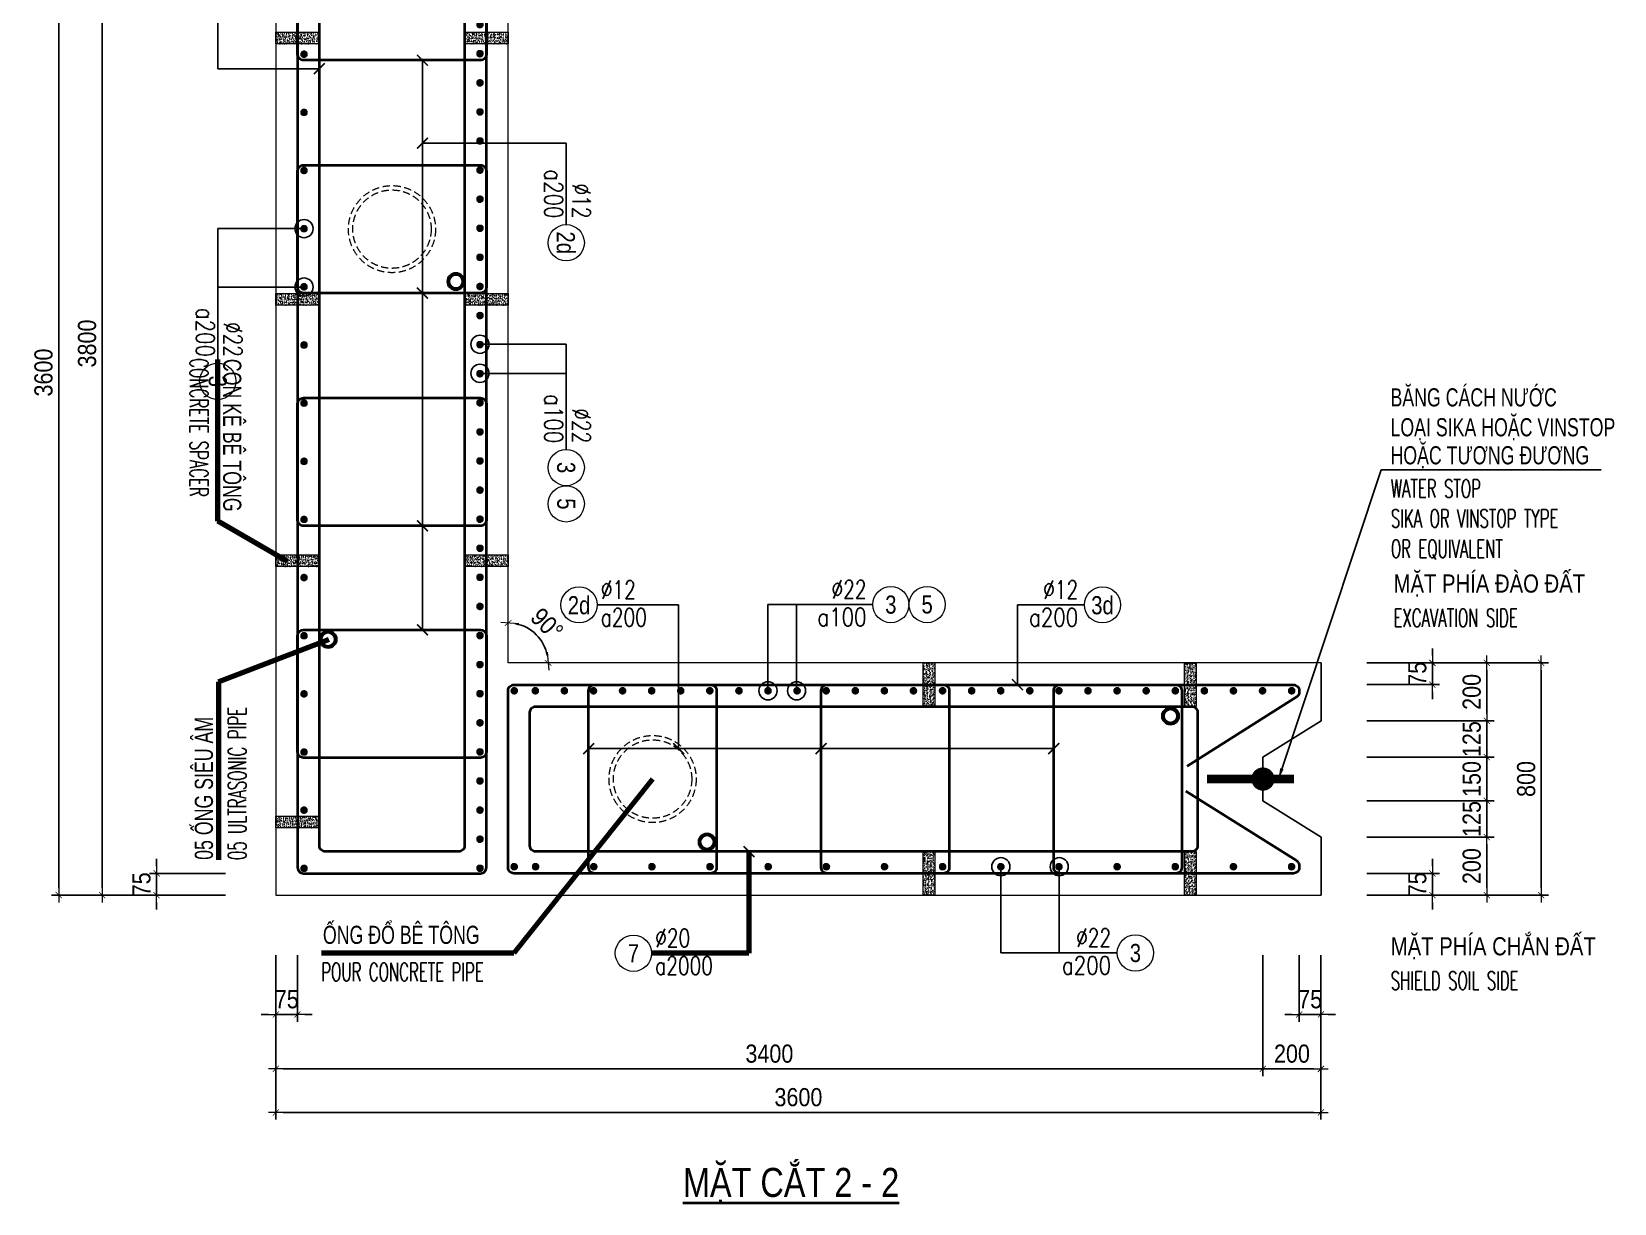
# Model space of a CAD drawing. Header units: millimetres. Extents: x -642477 to 1168880, y -27982 to 330379.
# Drawn here: x 1152526 to 1168880, y 84582 to 96690 of the extents above; entities that cross this region are included whole.
import ezdxf
from ezdxf.enums import TextEntityAlignment as Align

# ---------------------------------------------------------------- set-up
doc = ezdxf.new("R2010")
doc.units = ezdxf.units.MM
doc.linetypes.add('HIDDEN', pattern=[0.375, 0.25, -0.125])
doc.layers.get('0').update_dxf_attribs({"lineweight": 20})
doc.layers.get('Defpoints').update_dxf_attribs({"color": 151, "lineweight": 9})
for name, color, linetype, lineweight in [('NDC_S_BREAK-LINE', 1, 'Continuous', 15), ('NDC_S_DIAPHGRAM WALL', 3, 'Continuous', 20), ('NDC_S_DIM', 1, 'Continuous', 15), ('NDC_S_ENG TITLE', 3, 'Continuous', 20), ('NDC_S_HATCH MATERIAL', 8, 'Continuous', 13), ('NDC_S_LEADER', 1, 'Continuous', 15), ('NDC_S_LEVEL TEXT', 7, 'Continuous', 20), ('NDC_S_REBAR', 4, 'Continuous', 35), ('NDC_S_VN TEXT', 7, 'Continuous', 20), ('NDC_S_VN TITLE', 6, 'Continuous', 35)]:
    doc.layers.add(name, color=color, linetype=linetype, lineweight=lineweight)
doc.layers.add('NDC_S_REBAR DES.', color=2, linetype='Continuous')
doc.styles.add('ARIAL', font='arial.ttf', dxfattribs={"width": 0.8})
doc.styles.add('NDC_ARIAL', font='arial.ttf', dxfattribs={"width": 0.85})
doc.styles.add('NDC_DIM', font='', dxfattribs={"width": 0.75})
doc.styles.add('NDC_EN TXT', font='romans.shx', dxfattribs={"width": 0.8})
doc.styles.get('NDC_DIM').set_extended_font_data('Dotum')
doc.dimstyles.new('A1-NDC-1-25 (x3)', dxfattribs={"dimscale": 75, "dimtxt": 2.5, "dimasz": 1, "dimexe": 1, "dimexo": 0, "dimgap": 0.8, "dimtad": 1, "dimdec": 0, "dimlfac": 0.333333, "dimdsep": 46, "dimtxsty": 'NDC_ARIAL', "dimblk": 'DIMMARK', "dimcen": 49999.938995, "dimdle": 1.5, "dimclrd": 1, "dimclre": 1, "dimclrt": 3, "dimadec": 0, "dimazin": 0, "dimtfac": 1, "dimtdec": 0, "dimtix": 1, "dimtmove": 2, "dimatfit": 3, "dimfxl": 1, "dimarcsym": 0})
doc.dimstyles.new('NDC_dim_25', dxfattribs={"dimscale": 25, "dimtxt": 2.2, "dimasz": 1.5, "dimexe": 1.5, "dimexo": 2.5, "dimgap": 1, "dimtad": 1, "dimdec": 0, "dimzin": 0, "dimdsep": 46, "dimtxsty": 'NDC_DIM', "dimblk": 'DIMMARK', "dimcen": 0.09, "dimdle": 1.2, "dimclrd": 1, "dimclre": 1, "dimclrt": 3, "dimadec": 0, "dimazin": 0, "dimtfac": 1, "dimtdec": 0, "dimtix": 1, "dimtofl": 0, "dimtmove": 0, "dimatfit": 3, "dimfxl": 6, "dimfxlon": 1, "dimtolj": 1, "dimtzin": 0, "dimarcsym": 0})

# ---------------------------------------------------------------- blocks, each defined once
blk = doc.blocks.new('DIMMARK')
at = {"layer": 'NDC_S_DIM', "color": 1}
blk.add_line((-1.5, 0), (1, 0), dxfattribs=at)
at = {"layer": 'NDC_S_DIM', "color": 2, "const_width": 0.1}
blk.add_lwpolyline([(-0.424, -0.424), (0.424, 0.424)], dxfattribs=at)
blk = doc.blocks.new('*D1800')
at = {"layer": 'Defpoints', "color": 0, "ltscale": 100, "transparency": 16777216}
for p in [(1154529, 98567), (1152805, 87767), (1154529, 87767)]:
    blk.add_point(p, dxfattribs=at)
at = {"layer": 'NDC_S_DIM', "color": 1, "lineweight": -2, "ltscale": 100, "transparency": 16777216}
for p, q in [((1154529, 98567), (1152730, 98567)), ((1152805, 98492), (1152805, 87842)), ((1154529, 87767), (1152730, 87767))]:
    blk.add_line(p, q, dxfattribs=at)
at = {"layer": 'NDC_S_DIM', "color": 1, "lineweight": -2, "ltscale": 100, "transparency": 16777216, "xscale": 75, "yscale": 75, "zscale": 75}
for p, rotation in [((1152805, 98567), 90), ((1152805, 87767), 270)]:
    blk.add_blockref('DIMMARK', p, dxfattribs=dict(at, rotation=rotation))
at = {"layer": 'NDC_S_DIM', "color": 3, "ltscale": 100, "transparency": 16777216, "insert": (1152649, 93167), "char_height": 187.5, "attachment_point": 5, "rotation": 90, "style": 'NDC_ARIAL'}
blk.add_mtext('3600', dxfattribs=at)
blk = doc.blocks.new('Ong sieu am')
at = {"layer": 'NDC_S_HATCH MATERIAL'}
h = blk.add_hatch(dxfattribs=at)
h.set_pattern_fill('ANSI31', color=256, scale=20)
h.set_pattern_definition([(45, (0, 0), (-1.76776695, 1.76776695), [])])
h.paths.add_polyline_path([(-7119.3, 51158.9, 1), (-7179.3, 51158.9, 1)])
h.paths.add_polyline_path([(-7171.3, 51158.9, -1), (-7127.3, 51158.9, -1)], flags=16)
at = {"layer": 'NDC_S_REBAR DES.'}
for radius in [30, 22]:
    blk.add_circle((-7149.3, 51158.9), radius, dxfattribs=at)
blk = doc.blocks.new('ong do BT')
at = {"layer": 'NDC_S_HATCH MATERIAL', "linetype": 'HIDDEN', "ltscale": 100}
for radius in [150, 135]:
    blk.add_circle((-6323.7, 51237.8), radius, dxfattribs=at)
blk = doc.blocks.new('con ke BT')
at = {"layer": 'NDC_S_HATCH MATERIAL'}
h = blk.add_hatch(dxfattribs=at)
h.set_pattern_fill('AR-CONC', color=256, scale=2)
h.set_pattern_definition([(50, (0, 0), (14.3452037, -1.2550427), [1.5, -16.5]), (355, (0, 0), (-2.7750267, 15.0438427), [1.2, -13.2]), (100.451444, (1.195, -0.105), (11.570177, 13.7888), [1.274804, -14.0228422]), (46.1842, (0, 4), (21.3448266, -3.3103856), [2.25, -24.75]), (96.635635, (1.779, 3.724), (18.693239, 19.482372), [1.912207, -21.034275]), (351.184164, (0, 4), (18.693239, 19.482372), [1.8, -19.8]), (21, (2, 3), (11.938141, -8.0523778), [1.5, -16.5]), (326, (2, 3), (4.8663066, 14.503001), [1.2, -13.2]), (71.451445, (2.995, 2.329), (16.8044475, 6.450623), [1.274804, -14.0228422]), (37.5, (0, 0), (0.2431971, 6.6578771), [0, -13.04, 0, -13.4, 0, -13.25]), (7.5, (0, 0), (5.2613907, 7.8882342), [0, -7.64, 0, -12.74, 0, -5.05]), (327.5, (-4.46, 0), (10.6764487, -0.45109743), [0, -5, 0, -15.6, 0, -20.7]), (317.5, (-6.46, 0), (11.6637234, 2.0020996), [0, -6.5, 0, -10.36, 0, -14.7])])
h.paths.add_polyline_path([(-7076.9, 51430.9), (-7116.9, 51430.9), (-7116.9, 51280.9), (-7076.9, 51280.9)])
at = {"layer": 'NDC_S_BREAK-LINE'}
blk.add_lwpolyline([(-7116.9, 51430.9), (-7116.9, 51280.9), (-7076.9, 51280.9), (-7076.9, 51430.9)], close=True, dxfattribs=at)
blk = doc.blocks.new('*U1817')
at = {"layer": 'NDC_S_LEADER', "xscale": 3, "yscale": 3, "zscale": 3}
blk.add_blockref('con ke BT', (21291, -154068), dxfattribs=at)
blk = doc.blocks.new('*U1805')
at = {"layer": 'NDC_S_DIM', "color": 0, "linetype": 'ByBlock', "lineweight": -2, "transparency": 16777216}
for p in [(0, 0), (2700, 0), (5400, 0)]:
    blk.add_blockref('*U1817', p, dxfattribs=at)
blk = doc.blocks.new('*U1806')
at = {"layer": 'NDC_S_LEADER', "xscale": 3, "yscale": 3, "zscale": 3}
blk.add_blockref('con ke BT', (21291, -154068), dxfattribs=at)
blk = doc.blocks.new('*U1807')
at = {"layer": 'NDC_S_DIM', "color": 0, "linetype": 'ByBlock', "lineweight": -2, "transparency": 16777216}
for p in [(0, 0), (2700, 0), (5400, 0), (8100, 0)]:
    blk.add_blockref('*U1806', p, dxfattribs=at)
blk = doc.blocks.new('*U366')
blk.add_circle((2.5, 0), 2.5)
at = {"layer": 'NDC_S_VN TEXT', "color": 3, "style": 'NDC_EN TXT'}
for tag, width, p in [('DK2', 0.75, (-0.85, 0.85)), ('KC2', 0.8, (-0.85, -2.97))]:
    blk.add_attdef(tag, text='', height=2.5, dxfattribs=dict(at, width=width)).set_placement(p, align=Align.RIGHT)
at = {"layer": 'NDC_S_VN TEXT', "color": 7, "style": 'ARIAL', "width": 0.8}
blk.add_attdef('SH3', text='', height=2.5, dxfattribs=at).set_placement((2.5, 0), align=Align.MIDDLE)
blk = doc.blocks.new('kata_block_THEP')
at = {"layer": 'NDC_S_REBAR', "color": 0}
for p, q in [((-0.5, 0), (0.5, 0)), ((-0.35, 0.35), (0.35, -0.35)), ((0.35, 0.35), (-0.35, -0.35)), ((0, 0.5), (0, -0.5))]:
    blk.add_line(p, q, dxfattribs=at)
at = {"layer": 'NDC_S_REBAR', "color": 0, "const_width": 0.0833}
blk.add_lwpolyline([(-0.5, 0, 1), (0.5, 0, 1), (-0.5, 0, 1)], format="xyb", dxfattribs=at)
blk = doc.blocks.new('*U1811')
at = {"layer": 'NDC_S_REBAR', "ltscale": 80, "xscale": 72, "yscale": 72, "zscale": 72}
blk.add_blockref('kata_block_THEP', (0, 0), dxfattribs=at)
blk = doc.blocks.new('*U1812')
at = {"layer": 'NDC_S_LEVEL TEXT', "color": 0, "linetype": 'ByBlock', "lineweight": -2, "transparency": 16777216}
for p in [(0, 0), (600.9, 0), (1201.8, 0), (1802.7, 0), (2403.6, 0), (3004.5, 0), (3605.4, 0), (4206.3, 0), (4807.2, 0), (5408.1, 0), (6009, 0), (6609.9, 0), (7210.8, 0), (7811.7, 0), (8412.6, 0), (9013.5, 0), (9614.4, 0), (10215.3, 0)]:
    blk.add_blockref('*U1811', p, dxfattribs=at)
blk = doc.blocks.new('*U1813')
at = {"layer": 'NDC_S_REBAR', "ltscale": 80, "xscale": 72, "yscale": 72, "zscale": 72}
blk.add_blockref('kata_block_THEP', (0, 0), dxfattribs=at)
blk = doc.blocks.new('*U1814')
at = {"layer": 'NDC_S_LEVEL TEXT', "color": 0, "linetype": 'ByBlock', "lineweight": -2, "transparency": 16777216}
for p in [(0, 0), (300.6, 0), (601.2, 0), (901.8, 0), (1202.4, 0), (1503, 0), (1803.6, 0), (2104.2, 0), (2404.8, 0), (2705.4, 0), (3006, 0), (3306.6, 0), (3607.2, 0), (3907.8, 0), (4208.4, 0), (4509, 0), (4809.6, 0), (5110.2, 0), (5410.8, 0), (5711.4, 0), (6012, 0), (6312.6, 0), (6613.2, 0), (6913.8, 0), (7214.4, 0), (7515, 0), (7815.6, 0), (8116.2, 0), (8416.8, 0), (8717.4, 0), (9018, 0), (9318.6, 0), (9619.2, 0), (9919.8, 0), (10220.4, 0), (10521, 0)]:
    blk.add_blockref('*U1813', p, dxfattribs=at)
blk = doc.blocks.new('*D1833')
at = {"layer": 'Defpoints', "color": 0, "ltscale": 100, "transparency": 16777216}
for p in [(1154529, 87992), (1153817, 87767), (1154529, 87767)]:
    blk.add_point(p, dxfattribs=at)
at = {"layer": 'NDC_S_DIM', "color": 1, "lineweight": -2, "ltscale": 100, "transparency": 16777216}
for p, q in [((1154529, 87992), (1153742, 87992)), ((1153817, 88067), (1153817, 88142)), ((1153817, 87992), (1153817, 87767)), ((1154529, 87767), (1153742, 87767)), ((1153817, 87692), (1153817, 87617))]:
    blk.add_line(p, q, dxfattribs=at)
at = {"layer": 'NDC_S_DIM', "color": 1, "lineweight": -2, "ltscale": 100, "transparency": 16777216, "xscale": 75, "yscale": 75, "zscale": 75}
for p, rotation in [((1153817, 87992), 270), ((1153817, 87767), 90)]:
    blk.add_blockref('DIMMARK', p, dxfattribs=dict(at, rotation=rotation))
at = {"layer": 'NDC_S_DIM', "color": 3, "ltscale": 100, "transparency": 16777216, "insert": (1153662, 87879), "char_height": 187.5, "attachment_point": 5, "rotation": 90, "style": 'NDC_ARIAL'}
blk.add_mtext('75', dxfattribs=at)
blk = doc.blocks.new('*D1835')
at = {"layer": 'Defpoints', "color": 0, "ltscale": 100, "transparency": 16777216}
for p in [(1154529, 99167), (1153255, 87767), (1154529, 87767)]:
    blk.add_point(p, dxfattribs=at)
at = {"layer": 'NDC_S_DIM', "color": 1, "lineweight": -2, "ltscale": 100, "transparency": 16777216}
for p, q in [((1154529, 99167), (1153180, 99167)), ((1153255, 99092), (1153255, 87842)), ((1154529, 87767), (1153180, 87767))]:
    blk.add_line(p, q, dxfattribs=at)
at = {"layer": 'NDC_S_DIM', "color": 1, "lineweight": -2, "ltscale": 100, "transparency": 16777216, "xscale": 75, "yscale": 75, "zscale": 75}
for p, rotation in [((1153255, 99167), 90), ((1153255, 87767), 270)]:
    blk.add_blockref('DIMMARK', p, dxfattribs=dict(at, rotation=rotation))
at = {"layer": 'NDC_S_DIM', "color": 3, "ltscale": 100, "transparency": 16777216, "insert": (1153099, 93467), "char_height": 187.5, "attachment_point": 5, "rotation": 90, "style": 'NDC_ARIAL'}
blk.add_mtext('3800', dxfattribs=at)
blk = doc.blocks.new('*U1816')
at = {"layer": 'NDC_S_LEADER', "xscale": 3, "yscale": 3, "zscale": 3}
blk.add_blockref('con ke BT', (21291, -154068), dxfattribs=at)
blk = doc.blocks.new('*U1808')
at = {"layer": 'NDC_S_DIM', "color": 0, "linetype": 'ByBlock', "lineweight": -2, "transparency": 16777216}
for p in [(0, 0), (2700, 0)]:
    blk.add_blockref('*U1816', p, dxfattribs=at)
blk = doc.blocks.new('*U1809')
at = {"layer": 'NDC_S_LEADER', "xscale": 3, "yscale": 3, "zscale": 3}
blk.add_blockref('con ke BT', (21291, -154068), dxfattribs=at)
blk = doc.blocks.new('*U1810')
at = {"layer": 'NDC_S_DIM', "color": 0, "linetype": 'ByBlock', "lineweight": -2, "transparency": 16777216}
for p in [(0, 0), (2700, 0)]:
    blk.add_blockref('*U1809', p, dxfattribs=at)
blk = doc.blocks.new('*U367')
blk.add_circle((-2.5, 0), 2.5)
at = {"layer": 'NDC_S_VN TEXT', "color": 3, "style": 'NDC_EN TXT', "width": 0.75}
for tag, p in [('DK1', (0.5, 0.85)), ('KC1', (0.5, -2.97))]:
    blk.add_attdef(tag, p, '', height=2.5, dxfattribs=at)
at = {"layer": 'NDC_S_VN TEXT', "color": 7, "style": 'ARIAL', "width": 0.8}
blk.add_attdef('SH2', text='', height=2.5, dxfattribs=at).set_placement((-2.5, 0), align=Align.MIDDLE)
blk = doc.blocks.new('*U1802')
at = {"layer": 'NDC_S_REBAR', "ltscale": 80, "xscale": 72, "yscale": 72, "zscale": 72}
blk.add_blockref('kata_block_THEP', (0, 0), dxfattribs=at)
blk = doc.blocks.new('*U1803')
at = {"layer": 'NDC_S_LEVEL TEXT', "color": 0, "linetype": 'ByBlock', "lineweight": -2, "transparency": 16777216}
for p in [(0, 0), (600.9, 0), (1201.8, 0), (1802.7, 0), (2403.6, 0), (3004.5, 0), (3605.4, 0), (4206.3, 0), (4807.2, 0), (5408.1, 0), (6009, 0), (6609.9, 0), (7210.8, 0), (7811.7, 0)]:
    blk.add_blockref('*U1802', p, dxfattribs=at)
blk = doc.blocks.new('*U1804')
at = {"layer": 'NDC_S_REBAR', "ltscale": 80, "xscale": 72, "yscale": 72, "zscale": 72}
blk.add_blockref('kata_block_THEP', (0, 0), dxfattribs=at)
blk = doc.blocks.new('*U1815')
at = {"layer": 'NDC_S_LEVEL TEXT', "color": 0, "linetype": 'ByBlock', "lineweight": -2, "transparency": 16777216}
for p in [(0, 0), (300.6, 0), (601.2, 0), (901.8, 0), (1202.4, 0), (1503, 0), (1803.6, 0), (2104.2, 0), (2404.8, 0), (2705.4, 0), (3006, 0), (3306.6, 0), (3607.2, 0), (3907.8, 0), (4208.4, 0), (4509, 0), (4809.6, 0), (5110.2, 0), (5410.8, 0), (5711.4, 0), (6012, 0), (6312.6, 0), (6613.2, 0), (6913.8, 0), (7214.4, 0), (7515, 0), (7815.6, 0)]:
    blk.add_blockref('*U1804', p, dxfattribs=at)
blk = doc.blocks.new('*D1818')
at = {"layer": 'Defpoints', "color": 0, "ltscale": 100, "transparency": 16777216}
for p in [(1166322, 88367), (1167563, 88367), (1166322, 87767)]:
    blk.add_point(p, dxfattribs=at)
at = {"layer": 'NDC_S_DIM', "color": 1, "lineweight": -2, "ltscale": 100, "transparency": 16777216}
for p, q in [((1166322, 88367), (1167638, 88367)), ((1167563, 87842), (1167563, 88292)), ((1166322, 87767), (1167638, 87767))]:
    blk.add_line(p, q, dxfattribs=at)
at = {"layer": 'NDC_S_DIM', "color": 1, "lineweight": -2, "ltscale": 100, "transparency": 16777216, "xscale": 75, "yscale": 75, "zscale": 75}
for p, rotation in [((1167563, 88367), 90), ((1167563, 87767), 270)]:
    blk.add_blockref('DIMMARK', p, dxfattribs=dict(at, rotation=rotation))
at = {"layer": 'NDC_S_DIM', "color": 3, "ltscale": 100, "transparency": 16777216, "insert": (1167407, 88067), "char_height": 187.5, "attachment_point": 5, "rotation": 90, "style": 'NDC_ARIAL'}
blk.add_mtext('200', dxfattribs=at)
blk = doc.blocks.new('*D1819')
at = {"layer": 'Defpoints', "color": 0, "ltscale": 100, "transparency": 16777216}
for p in [(1166322, 88742), (1167563, 88742), (1166322, 88367)]:
    blk.add_point(p, dxfattribs=at)
at = {"layer": 'NDC_S_DIM', "color": 1, "lineweight": -2, "ltscale": 100, "transparency": 16777216}
for p, q in [((1167563, 88817), (1167563, 88892)), ((1166322, 88742), (1167638, 88742)), ((1167563, 88367), (1167563, 88742)), ((1166322, 88367), (1167638, 88367)), ((1167563, 88292), (1167563, 88217))]:
    blk.add_line(p, q, dxfattribs=at)
at = {"layer": 'NDC_S_DIM', "color": 1, "lineweight": -2, "ltscale": 100, "transparency": 16777216, "xscale": 75, "yscale": 75, "zscale": 75}
for p, rotation in [((1167563, 88742), 270), ((1167563, 88367), 90)]:
    blk.add_blockref('DIMMARK', p, dxfattribs=dict(at, rotation=rotation))
at = {"layer": 'NDC_S_DIM', "color": 3, "ltscale": 100, "transparency": 16777216, "insert": (1167407, 88554), "char_height": 187.5, "attachment_point": 5, "rotation": 90, "style": 'NDC_ARIAL'}
blk.add_mtext('125', dxfattribs=at)
blk = doc.blocks.new('*D1820')
at = {"layer": 'Defpoints', "color": 0, "ltscale": 100, "transparency": 16777216}
for p in [(1166322, 89192), (1167563, 89192), (1166322, 88742)]:
    blk.add_point(p, dxfattribs=at)
at = {"layer": 'NDC_S_DIM', "color": 1, "lineweight": -2, "ltscale": 100, "transparency": 16777216}
for p, q in [((1167563, 89267), (1167563, 89342)), ((1166322, 89192), (1167638, 89192)), ((1167563, 88742), (1167563, 89192)), ((1166322, 88742), (1167638, 88742)), ((1167563, 88667), (1167563, 88592))]:
    blk.add_line(p, q, dxfattribs=at)
at = {"layer": 'NDC_S_DIM', "color": 1, "lineweight": -2, "ltscale": 100, "transparency": 16777216, "xscale": 75, "yscale": 75, "zscale": 75}
for p, rotation in [((1167563, 89192), 270), ((1167563, 88742), 90)]:
    blk.add_blockref('DIMMARK', p, dxfattribs=dict(at, rotation=rotation))
at = {"layer": 'NDC_S_DIM', "color": 3, "ltscale": 100, "transparency": 16777216, "insert": (1167407, 88967), "char_height": 187.5, "attachment_point": 5, "rotation": 90, "style": 'NDC_ARIAL'}
blk.add_mtext('150', dxfattribs=at)
blk = doc.blocks.new('*D1821')
at = {"layer": 'Defpoints', "color": 0, "ltscale": 100, "transparency": 16777216}
for p in [(1166322, 89567), (1167563, 89567), (1166322, 89192)]:
    blk.add_point(p, dxfattribs=at)
at = {"layer": 'NDC_S_DIM', "color": 1, "lineweight": -2, "ltscale": 100, "transparency": 16777216}
for p, q in [((1167563, 89642), (1167563, 89717)), ((1166322, 89567), (1167638, 89567)), ((1167563, 89192), (1167563, 89567)), ((1166322, 89192), (1167638, 89192)), ((1167563, 89117), (1167563, 89042))]:
    blk.add_line(p, q, dxfattribs=at)
at = {"layer": 'NDC_S_DIM', "color": 1, "lineweight": -2, "ltscale": 100, "transparency": 16777216, "xscale": 75, "yscale": 75, "zscale": 75}
for p, rotation in [((1167563, 89567), 270), ((1167563, 89192), 90)]:
    blk.add_blockref('DIMMARK', p, dxfattribs=dict(at, rotation=rotation))
at = {"layer": 'NDC_S_DIM', "color": 3, "ltscale": 100, "transparency": 16777216, "insert": (1167407, 89379), "char_height": 187.5, "attachment_point": 5, "rotation": 90, "style": 'NDC_ARIAL'}
blk.add_mtext('125', dxfattribs=at)
blk = doc.blocks.new('*D1822')
at = {"layer": 'Defpoints', "color": 0, "ltscale": 100, "transparency": 16777216}
for p in [(1166322, 90167), (1167563, 90167), (1166322, 89567)]:
    blk.add_point(p, dxfattribs=at)
at = {"layer": 'NDC_S_DIM', "color": 1, "lineweight": -2, "ltscale": 100, "transparency": 16777216}
for p, q in [((1166322, 90167), (1167638, 90167)), ((1167563, 89642), (1167563, 90092)), ((1166322, 89567), (1167638, 89567))]:
    blk.add_line(p, q, dxfattribs=at)
at = {"layer": 'NDC_S_DIM', "color": 1, "lineweight": -2, "ltscale": 100, "transparency": 16777216, "xscale": 75, "yscale": 75, "zscale": 75}
for p, rotation in [((1167563, 90167), 90), ((1167563, 89567), 270)]:
    blk.add_blockref('DIMMARK', p, dxfattribs=dict(at, rotation=rotation))
at = {"layer": 'NDC_S_DIM', "color": 3, "ltscale": 100, "transparency": 16777216, "insert": (1167407, 89867), "char_height": 187.5, "attachment_point": 5, "rotation": 90, "style": 'NDC_ARIAL'}
blk.add_mtext('200', dxfattribs=at)
blk = doc.blocks.new('*D1823')
at = {"layer": 'Defpoints', "color": 0, "ltscale": 100, "transparency": 16777216}
for p in [(1166322, 90167), (1168125, 90167), (1166322, 87767)]:
    blk.add_point(p, dxfattribs=at)
at = {"layer": 'NDC_S_DIM', "color": 1, "lineweight": -2, "ltscale": 100, "transparency": 16777216}
for p, q in [((1166322, 90167), (1168200, 90167)), ((1168125, 87842), (1168125, 90092)), ((1166322, 87767), (1168200, 87767))]:
    blk.add_line(p, q, dxfattribs=at)
at = {"layer": 'NDC_S_DIM', "color": 1, "lineweight": -2, "ltscale": 100, "transparency": 16777216, "xscale": 75, "yscale": 75, "zscale": 75}
for p, rotation in [((1168125, 90167), 90), ((1168125, 87767), 270)]:
    blk.add_blockref('DIMMARK', p, dxfattribs=dict(at, rotation=rotation))
at = {"layer": 'NDC_S_DIM', "color": 3, "ltscale": 100, "transparency": 16777216, "insert": (1167970, 88967), "char_height": 187.5, "attachment_point": 5, "rotation": 90, "style": 'NDC_ARIAL'}
blk.add_mtext('800', dxfattribs=at)
blk = doc.blocks.new('*D1824')
at = {"layer": 'Defpoints', "color": 0, "ltscale": 100, "transparency": 16777216}
for p in [(1166322, 87992), (1167000, 87992), (1166322, 87767)]:
    blk.add_point(p, dxfattribs=at)
at = {"layer": 'NDC_S_DIM', "color": 1, "lineweight": -2, "ltscale": 100, "transparency": 16777216}
for p, q in [((1166322, 87992), (1167075, 87992)), ((1167000, 88067), (1167000, 88142)), ((1167000, 87767), (1167000, 87992)), ((1166322, 87767), (1167075, 87767)), ((1167000, 87692), (1167000, 87617))]:
    blk.add_line(p, q, dxfattribs=at)
at = {"layer": 'NDC_S_DIM', "color": 1, "lineweight": -2, "ltscale": 100, "transparency": 16777216, "xscale": 75, "yscale": 75, "zscale": 75}
for p, rotation in [((1167000, 87992), 270), ((1167000, 87767), 90)]:
    blk.add_blockref('DIMMARK', p, dxfattribs=dict(at, rotation=rotation))
at = {"layer": 'NDC_S_DIM', "color": 3, "ltscale": 100, "transparency": 16777216, "insert": (1166845, 87879), "char_height": 187.5, "attachment_point": 5, "rotation": 90, "style": 'NDC_ARIAL'}
blk.add_mtext('75', dxfattribs=at)
blk = doc.blocks.new('*D1825')
at = {"layer": 'Defpoints', "color": 0, "ltscale": 100, "transparency": 16777216}
for p in [(1166322, 90167), (1167000, 90167), (1166322, 89942)]:
    blk.add_point(p, dxfattribs=at)
at = {"layer": 'NDC_S_DIM', "color": 1, "lineweight": -2, "ltscale": 100, "transparency": 16777216}
for p, q in [((1167000, 90242), (1167000, 90317)), ((1166322, 90167), (1167075, 90167)), ((1167000, 89942), (1167000, 90167)), ((1166322, 89942), (1167075, 89942)), ((1167000, 89867), (1167000, 89792))]:
    blk.add_line(p, q, dxfattribs=at)
at = {"layer": 'NDC_S_DIM', "color": 1, "lineweight": -2, "ltscale": 100, "transparency": 16777216, "xscale": 75, "yscale": 75, "zscale": 75}
for p, rotation in [((1167000, 90167), 270), ((1167000, 89942), 90)]:
    blk.add_blockref('DIMMARK', p, dxfattribs=dict(at, rotation=rotation))
at = {"layer": 'NDC_S_DIM', "color": 3, "ltscale": 100, "transparency": 16777216, "insert": (1166845, 90054), "char_height": 187.5, "attachment_point": 5, "rotation": 90, "style": 'NDC_ARIAL'}
blk.add_mtext('75', dxfattribs=at)
blk = doc.blocks.new('*D1826')
at = {"layer": 'Defpoints', "color": 0, "ltscale": 100, "transparency": 16777216}
for p in [(1155049, 87147), (1155274, 87147), (1155274, 86534)]:
    blk.add_point(p, dxfattribs=at)
at = {"layer": 'NDC_S_DIM', "color": 1, "lineweight": -2, "ltscale": 100, "transparency": 16777216}
for p, q in [((1155049, 87147), (1155049, 86459)), ((1155274, 87147), (1155274, 86459)), ((1154974, 86534), (1154899, 86534)), ((1155049, 86534), (1155274, 86534)), ((1155349, 86534), (1155424, 86534))]:
    blk.add_line(p, q, dxfattribs=at)
at = {"layer": 'NDC_S_DIM', "color": 1, "lineweight": -2, "ltscale": 100, "transparency": 16777216, "xscale": 75, "yscale": 75, "zscale": 75}
blk.add_blockref('DIMMARK', (1155049, 86534), dxfattribs=at)
at = {"layer": 'NDC_S_DIM', "color": 1, "lineweight": -2, "ltscale": 100, "transparency": 16777216, "xscale": 75, "yscale": 75, "zscale": 75, "rotation": 180}
blk.add_blockref('DIMMARK', (1155274, 86534), dxfattribs=at)
at = {"layer": 'NDC_S_DIM', "color": 3, "ltscale": 100, "transparency": 16777216, "insert": (1155162, 86690), "char_height": 187.5, "attachment_point": 5, "style": 'NDC_ARIAL'}
blk.add_mtext('75', dxfattribs=at)
blk = doc.blocks.new('*D1827')
at = {"layer": 'Defpoints', "color": 0, "ltscale": 100, "transparency": 16777216}
for p in [(1165624, 87147), (1165849, 87147), (1165849, 86534)]:
    blk.add_point(p, dxfattribs=at)
at = {"layer": 'NDC_S_DIM', "color": 1, "lineweight": -2, "ltscale": 100, "transparency": 16777216}
for p, q in [((1165624, 87147), (1165624, 86459)), ((1165849, 87147), (1165849, 86459)), ((1165549, 86534), (1165474, 86534)), ((1165624, 86534), (1165849, 86534)), ((1165924, 86534), (1165999, 86534))]:
    blk.add_line(p, q, dxfattribs=at)
at = {"layer": 'NDC_S_DIM', "color": 1, "lineweight": -2, "ltscale": 100, "transparency": 16777216, "xscale": 75, "yscale": 75, "zscale": 75}
blk.add_blockref('DIMMARK', (1165624, 86534), dxfattribs=at)
at = {"layer": 'NDC_S_DIM', "color": 1, "lineweight": -2, "ltscale": 100, "transparency": 16777216, "xscale": 75, "yscale": 75, "zscale": 75, "rotation": 180}
blk.add_blockref('DIMMARK', (1165849, 86534), dxfattribs=at)
at = {"layer": 'NDC_S_DIM', "color": 3, "ltscale": 100, "transparency": 16777216, "insert": (1165737, 86690), "char_height": 187.5, "attachment_point": 5, "style": 'NDC_ARIAL'}
blk.add_mtext('75', dxfattribs=at)
blk = doc.blocks.new('*D1828')
at = {"layer": 'Defpoints', "color": 0, "ltscale": 100, "transparency": 16777216}
for p in [(1155049, 87147), (1165249, 87147), (1165249, 85972)]:
    blk.add_point(p, dxfattribs=at)
at = {"layer": 'NDC_S_DIM', "color": 1, "lineweight": -2, "ltscale": 100, "transparency": 16777216}
for p, q in [((1155049, 87147), (1155049, 85897)), ((1165249, 87147), (1165249, 85897)), ((1155124, 85972), (1165174, 85972))]:
    blk.add_line(p, q, dxfattribs=at)
at = {"layer": 'NDC_S_DIM', "color": 1, "lineweight": -2, "ltscale": 100, "transparency": 16777216, "xscale": 75, "yscale": 75, "zscale": 75, "rotation": 180}
blk.add_blockref('DIMMARK', (1155049, 85972), dxfattribs=at)
at = {"layer": 'NDC_S_DIM', "color": 1, "lineweight": -2, "ltscale": 100, "transparency": 16777216, "xscale": 75, "yscale": 75, "zscale": 75}
blk.add_blockref('DIMMARK', (1165249, 85972), dxfattribs=at)
at = {"layer": 'NDC_S_DIM', "color": 3, "ltscale": 100, "transparency": 16777216, "insert": (1160149, 86128), "char_height": 187.5, "attachment_point": 5, "style": 'NDC_ARIAL'}
blk.add_mtext('3400', dxfattribs=at)
blk = doc.blocks.new('*D1829')
at = {"layer": 'Defpoints', "color": 0, "ltscale": 100, "transparency": 16777216}
for p in [(1165249, 87147), (1165849, 87147), (1165849, 85972)]:
    blk.add_point(p, dxfattribs=at)
at = {"layer": 'NDC_S_DIM', "color": 1, "lineweight": -2, "ltscale": 100, "transparency": 16777216}
for p, q in [((1165249, 87147), (1165249, 85897)), ((1165849, 87147), (1165849, 85897)), ((1165324, 85972), (1165774, 85972))]:
    blk.add_line(p, q, dxfattribs=at)
at = {"layer": 'NDC_S_DIM', "color": 1, "lineweight": -2, "ltscale": 100, "transparency": 16777216, "xscale": 75, "yscale": 75, "zscale": 75, "rotation": 180}
blk.add_blockref('DIMMARK', (1165249, 85972), dxfattribs=at)
at = {"layer": 'NDC_S_DIM', "color": 1, "lineweight": -2, "ltscale": 100, "transparency": 16777216, "xscale": 75, "yscale": 75, "zscale": 75}
blk.add_blockref('DIMMARK', (1165849, 85972), dxfattribs=at)
at = {"layer": 'NDC_S_DIM', "color": 3, "ltscale": 100, "transparency": 16777216, "insert": (1165549, 86128), "char_height": 187.5, "attachment_point": 5, "style": 'NDC_ARIAL'}
blk.add_mtext('200', dxfattribs=at)
blk = doc.blocks.new('*D1830')
at = {"layer": 'Defpoints', "color": 0, "ltscale": 100, "transparency": 16777216}
for p in [(1155049, 87147), (1165849, 87147), (1165849, 85522)]:
    blk.add_point(p, dxfattribs=at)
at = {"layer": 'NDC_S_DIM', "color": 1, "lineweight": -2, "ltscale": 100, "transparency": 16777216}
for p, q in [((1155049, 87147), (1155049, 85447)), ((1165849, 87147), (1165849, 85447)), ((1155124, 85522), (1165774, 85522))]:
    blk.add_line(p, q, dxfattribs=at)
at = {"layer": 'NDC_S_DIM', "color": 1, "lineweight": -2, "ltscale": 100, "transparency": 16777216, "xscale": 75, "yscale": 75, "zscale": 75, "rotation": 180}
blk.add_blockref('DIMMARK', (1155049, 85522), dxfattribs=at)
at = {"layer": 'NDC_S_DIM', "color": 1, "lineweight": -2, "ltscale": 100, "transparency": 16777216, "xscale": 75, "yscale": 75, "zscale": 75}
blk.add_blockref('DIMMARK', (1165849, 85522), dxfattribs=at)
at = {"layer": 'NDC_S_DIM', "color": 3, "ltscale": 100, "transparency": 16777216, "insert": (1160449, 85678), "char_height": 187.5, "attachment_point": 5, "style": 'NDC_ARIAL'}
blk.add_mtext('3600', dxfattribs=at)
blk = doc.blocks.new('*D1831')
at = {"layer": 'Defpoints', "color": 0, "ltscale": 100, "transparency": 16777216}
for p in [(1157449, 99167), (1157806, 90373), (1157449, 90167), (1157449, 90167), (1165849, 90167)]:
    blk.add_point(p, dxfattribs=at)
at = {"layer": 'NDC_S_DIM', "color": 1, "lineweight": -2, "ltscale": 100, "transparency": 16777216}
blk.add_arc((1157449, 90167), 412, 10.4395, 79.5605, dxfattribs=at)
at = {"layer": 'NDC_S_DIM', "color": 1, "lineweight": -2, "ltscale": 100, "transparency": 16777216, "xscale": 75, "yscale": 75, "zscale": 75}
for p, rotation in [((1157449, 90579), 174.7802612610471), ((1157862, 90167), 275.2197384816777)]:
    blk.add_blockref('DIMMARK', p, dxfattribs=dict(at, rotation=rotation))
at = {"layer": 'NDC_S_DIM', "color": 3, "ltscale": 100, "transparency": 16777216, "insert": (1157851, 90568), "char_height": 187.5, "attachment_point": 5, "rotation": 315, "style": 'NDC_ARIAL'}
blk.add_mtext('90°', dxfattribs=at)

msp = doc.modelspace()

# ---------------------------------------------------------------- linework, layer by layer
at = {"layer": 'NDC_S_DIAPHGRAM WALL', "ltscale": 0.01}
msp.add_lwpolyline([(1155049.4, 99166.5), (1155049.4, 87766.5), (1165849.4, 87766.5), (1165849.4, 88366.5), (1165249.4, 88741.5), (1165249.4, 89191.5), (1165849.4, 89566.5), (1165849.4, 90166.5), (1157449.4, 90166.5), (1157449.4, 99166.5), (1156849.4, 99166.5), (1156474.4, 99766.5), (1156024.4, 99766.5), (1155649.4, 99166.5)], close=True, dxfattribs=at)
msp.add_lwpolyline([(1165849.4, 90166.5), (1165849.4, 89566.5), (1165249.4, 89191.5), (1165249.4, 88741.5), (1165849.4, 88366.5), (1165849.4, 87766.5)], dxfattribs=at)
at = {"layer": 'NDC_S_DIAPHGRAM WALL', "ltscale": 50, "const_width": 90}
msp.add_lwpolyline([(1165571.4, 88966.5), (1164671.4, 88966.5)], dxfattribs=at)
at = {"layer": 'NDC_S_DIAPHGRAM WALL', "ltscale": 50, "const_width": 120}
msp.add_lwpolyline([(1165309.4, 88966.5, -1), (1165189.4, 88966.5, -1)], format="xyb", close=True, dxfattribs=at)
at = {"layer": 'NDC_S_DIM'}
for centre in [(1158049.4, 91809.8), (1161779.2, 90769.4)]:
    msp.add_circle(centre, 187.5, dxfattribs=at)
at = {"layer": 'NDC_S_REBAR'}
for points in [[(1157224.4, 98881.5, 0.4142136), (1157164.4, 98941.5), (1155334.4, 98941.5, 0.4142136), (1155274.4, 98881.5), (1155274.4, 98881.5), (1155274.4, 88051.5, 0.4142136), (1155334.4, 87991.5), (1157164.4, 87991.5, 0.4142136), (1157224.4, 88051.5)], [(1156999.4, 98656.5), (1156999.4, 88276.5, -0.4142136), (1156939.4, 88216.5), (1155559.4, 88216.5, -0.4142136), (1155499.4, 88276.5), (1155499.4, 98656.5, -0.4142136), (1155559.4, 98716.5), (1156939.4, 98716.5, -0.4142136)], [(1157224.4, 97655.6), (1157224.4, 96454.2, -0.4142136), (1157164.4, 96394.2), (1155334.4, 96394.2, -0.4142136), (1155274.4, 96454.2), (1155274.4, 97655.6, -0.4142136), (1155334.4, 97715.6), (1157164.4, 97715.6, -0.4142136)], [(1157224.4, 95249.6), (1157224.4, 94048.2, -0.4142136), (1157164.4, 93988.2), (1155334.4, 93988.2, -0.4142136), (1155274.4, 94048.2), (1155274.4, 95249.6, -0.4142136), (1155334.4, 95309.6), (1157164.4, 95309.6, -0.4142136)], [(1157224.4, 92844.2), (1157224.4, 91642.8, -0.4142136), (1157164.4, 91582.8), (1155334.4, 91582.8, -0.4142136), (1155274.4, 91642.8), (1155274.4, 92844.2, -0.4142136), (1155334.4, 92904.2), (1157164.4, 92904.2, -0.4142136)], [(1157224.4, 90447.8), (1157224.4, 89246.5, -0.4142136), (1157164.4, 89186.5), (1155334.4, 89186.5, -0.4142136), (1155274.4, 89246.5), (1155274.4, 90447.8, -0.4142136), (1155334.4, 90507.8), (1157164.4, 90507.8, -0.4142136)], [(1158341.3, 89941.5), (1159542.7, 89941.5, -0.4142136), (1159602.7, 89881.5), (1159602.7, 88051.5, -0.4142136), (1159542.7, 87991.5), (1158341.3, 87991.5, -0.4142136), (1158281.3, 88051.5), (1158281.3, 89881.5, -0.4142136)], [(1160744.9, 89941.5), (1161946.3, 89941.5, -0.4142136), (1162006.3, 89881.5), (1162006.3, 88051.5, -0.4142136), (1161946.3, 87991.5), (1160744.9, 87991.5, -0.4142136), (1160684.9, 88051.5), (1160684.9, 89881.5, -0.4142136)], [(1163148.5, 89941.5), (1164349.9, 89941.5, -0.4142136), (1164409.9, 89881.5), (1164409.9, 88051.5, -0.4142136), (1164349.9, 87991.5), (1163148.5, 87991.5, -0.4142136), (1163088.5, 88051.5), (1163088.5, 89881.5, -0.4142136)], [(1157734.4, 89716.5), (1164514.4, 89716.5, -0.4142136), (1164574.4, 89656.5), (1164574.4, 88276.5, -0.4142136), (1164514.4, 88216.5), (1157734.4, 88216.5, -0.4142136), (1157674.4, 88276.5), (1157674.4, 89656.5, -0.4142136)]]:
    msp.add_lwpolyline(points, format="xyb", close=True, dxfattribs=at)
msp.add_lwpolyline([(1164453.7, 88840.8), (1165596.2, 88123.9, -0.2585925), (1165624.4, 88073), (1165624.4, 88051.5, -0.4142136), (1165564.4, 87991.5), (1157509.4, 87991.5, -0.4142136), (1157449.4, 88051.5), (1157449.4, 88062.3), (1157449.4, 89873.6), (1157449.4, 89881.5, -0.4142136), (1157509.4, 89941.5), (1165564.4, 89941.5, -0.4142136), (1165624.4, 89881.5), (1165624.4, 89865.8, -0.2239077), (1165602.5, 89819.5), (1164465, 89098.6)], format="xyb", dxfattribs=at)

# ---------------------------------------------------------------- block references
at = {"layer": 'NDC_S_DIM', "xscale": -1, "rotation": 270}
for name, p in [('*U1807', (1155274.4, 88523)), ('*U1805', (1157224.4, 91223))]:
    msp.add_blockref(name, p, dxfattribs=at)
at = {"layer": 'NDC_S_DIM', "ltscale": 80, "xscale": 75, "yscale": 75, "zscale": 75, "rotation": 270}
for p, values in [((1158049.4, 94695.7), {'SH3': '2d', 'DK2': '%%c12', 'KC2': 'a200'}), ((1154449.3, 93264.2), {'SH3': '3', 'DK2': '%%c22', 'KC2': 'a200'}), ((1158049.4, 92372.3), {'SH3': '3', 'DK2': '%%c22', 'KC2': 'a100'})]:
    msp.add_blockref('*U366', p, dxfattribs=at).add_auto_attribs(values)
at = {"layer": 'NDC_S_DIM', "ltscale": 80, "xscale": 75, "yscale": 75, "zscale": 75}
for name, p, values in [('*U367', (1158369.8, 90766.5), {'SH2': '2d', 'DK1': '%%c12', 'KC1': 'a200'}), ('*U366', (1161216.7, 90769.4), {'SH3': '3', 'DK2': '%%c22', 'KC2': 'a100'}), ('*U366', (1163403.6, 90766.5), {'SH3': '3d', 'DK2': '%%c12', 'KC2': 'a200'}), ('*U367', (1158931.8, 87166.5), {'SH2': '7', 'DK1': '%%c20', 'KC1': 'a2000'}), ('*U366', (1163743.7, 87169.4), {'SH3': '3', 'DK2': '%%c22', 'KC2': 'a200'})]:
    msp.add_blockref(name, p, dxfattribs=at).add_auto_attribs(values)
at = {"layer": 'NDC_S_DIM', "xscale": -1}
for name, p in [('*U1808', (1164499.4, 89941.5)), ('*U1810', (1164499.4, 87991.5))]:
    msp.add_blockref(name, p, dxfattribs=at)
at = {"layer": 'NDC_S_LEADER', "xscale": 3, "yscale": 3, "zscale": 3, "rotation": 270}
for name, p in [('ong do BT', (1002535.9, 75677.7)), ('Ong sieu am', (1003432.8, 72659.9)), ('Ong sieu am', (1002112.8, 68962))]:
    msp.add_blockref(name, p, dxfattribs=at)
at = {"layer": 'NDC_S_LEADER', "xscale": 3, "yscale": 3, "zscale": 3}
for name, p in [('Ong sieu am', (1185742, -63858.6)), ('ong do BT', (1177913.2, -64746.9)), ('Ong sieu am', (1180952.8, -65161))]:
    msp.add_blockref(name, p, dxfattribs=at)
at = {"layer": 'NDC_S_LEVEL TEXT', "extrusion": (0, 0, -1), "zscale": -1, "rotation": 90.00000000000001}
msp.add_blockref('*U1814', (-1157158.4, 88044.3), dxfattribs=at)
at = {"layer": 'NDC_S_LEVEL TEXT'}
for name, p, rotation in [('*U1812', (1155340.4, 88044.3), 90.00000000000001), ('*U1803', (1165545.5, 88060.4), 180)]:
    msp.add_blockref(name, p, dxfattribs=dict(at, rotation=rotation))
at = {"layer": 'NDC_S_LEVEL TEXT', "extrusion": (0, 0, -1), "zscale": -1}
msp.add_blockref('*U1815', (-1165545.5, 89878.4), dxfattribs=at)
at = {"layer": 'NDC_S_REBAR', "ltscale": 80, "xscale": 72.00000000000001, "yscale": 72.00000000000001, "zscale": 72.00000000000001, "rotation": 180}
for p in [(1157512.6, 89878.4), (1157512.6, 88060.4)]:
    msp.add_blockref('kata_block_THEP', p, dxfattribs=at)

# ---------------------------------------------------------------- texts
at = {"layer": 'NDC_S_ENG TITLE', "style": 'NDC_EN TXT', "width": 0.6}
for s, rotation, p in [('CONCRETE SPACER', 270, (1154255.7, 93315.4)), ('05 ULTRASONIC PIPE', 90, (1154649.6, 88129.2))]:
    msp.add_text(s, height=187.5, rotation=rotation, dxfattribs=at).set_placement(p, align=Align.MIDDLE_LEFT)
for s, p in [('WATER STOP', (1166571.8, 91968.3)), ('SIKA OR VINSTOP TYPE', (1166571.8, 91659.6)), ('OR EQUIVALENT', (1166571.8, 91346.2)), ('EXCAVATION SIDE', (1166599.1, 90632.1)), ('POUR CONCRETE PIPE', (1155519, 86972.8)), ('SHIELD SOIL SIDE', (1166569.9, 86883.6))]:
    msp.add_text(s, height=187.5, dxfattribs=at).set_placement(p, align=Align.MIDDLE_LEFT)
at = {"layer": 'NDC_S_LEVEL TEXT', "style": 'NDC_ARIAL', "width": 0.7}
for s, rotation, p in [('CON KÊ BÊ TÔNG', 270, (1154598.5, 93308.7)), ('05 ỐNG SIÊU ÂM', 90, (1154305.4, 88131.8))]:
    msp.add_text(s, height=187.5, rotation=rotation, dxfattribs=at).set_placement(p, align=Align.MIDDLE_LEFT)
at = {"layer": 'NDC_S_LEVEL TEXT', "style": 'NDC_ARIAL'}
for s, width, p in [('BĂNG CÁCH NƯỚC', 0.7, (1166567.2, 92910.4)), ('LOẠI SIKA HOẶC VINSTOP', 0.7, (1166567.2, 92601.8)), ('HOẶC TƯƠNG ĐƯƠNG', 0.7, (1166567.2, 92312.4)), ('MẶT PHÍA ĐÀO ĐẤT', 0.8, (1166599.1, 90986.8)), ('ỐNG ĐỔ BÊ TÔNG', 0.7, (1155535.7, 87357)), ('MẶT PHÍA CHẮN ĐẤT', 0.8, (1166569.9, 87238.3))]:
    msp.add_text(s, height=187.5, dxfattribs=dict(at, width=width)).set_placement(p, align=Align.MIDDLE_LEFT)
at = {"layer": 'NDC_S_VN TEXT', "color": 7, "style": 'ARIAL', "width": 0.8}
msp.add_text('5', height=187.5, rotation=270, dxfattribs=at).set_placement((1158049.4, 91809.8), align=Align.MIDDLE)
msp.add_text('5', height=187.5, dxfattribs=at).set_placement((1161779.2, 90769.4), align=Align.MIDDLE)
at = {"layer": 'NDC_S_VN TITLE', "style": 'NDC_ARIAL', "width": 0.8}
msp.add_text('%%UMẶT CẮT 2 - 2', height=300, dxfattribs=at).set_placement((1160373.1, 84810.5), align=Align.MIDDLE)

# ---------------------------------------------------------------- dimensions: what is measured, and where the dimension line sits
at = {"layer": 'NDC_S_DIM', "ltscale": 100}
for base, p1, p2, angle, picture, middle in [((1153254.7, 87766.5), (1154529.4, 99166.5), (1154529.4, 87766.5), 270, '*D1835', (1153098.9, 93466.5)), ((1152804.7, 87766.5), (1154529.4, 98566.5), (1154529.4, 87766.5), 270, '*D1800', (1152648.9, 93166.5)), ((1167000.3, 90166.5), (1166321.9, 89941.5), (1166321.9, 90166.5), 90, '*D1825', (1166844.9, 90054)), ((1167562.8, 90166.5), (1166321.9, 89566.5), (1166321.9, 90166.5), 90, '*D1822', (1167407, 89866.5)), ((1168125.3, 90166.5), (1166321.9, 87766.5), (1166321.9, 90166.5), 90, '*D1823', (1167969.5, 88966.5)), ((1167562.8, 89566.5), (1166321.9, 89191.5), (1166321.9, 89566.5), 90, '*D1821', (1167407, 89379)), ((1167562.8, 89191.5), (1166321.9, 88741.5), (1166321.9, 89191.5), 90, '*D1820', (1167407, 88966.5)), ((1167562.8, 88741.5), (1166321.9, 88366.5), (1166321.9, 88741.5), 90, '*D1819', (1167407, 88554)), ((1167562.8, 88366.5), (1166321.9, 87766.5), (1166321.9, 88366.5), 90, '*D1818', (1167407, 88066.5)), ((1153817.2, 87766.5), (1154529.4, 87991.5), (1154529.4, 87766.5), 270, '*D1833', (1153661.8, 87879)), ((1167000.3, 87991.5), (1166321.9, 87766.5), (1166321.9, 87991.5), 90, '*D1824', (1166844.9, 87879))]:
    dim = msp.add_linear_dim(base=base, p1=p1, p2=p2, angle=angle, dimstyle='A1-NDC-1-25 (x3)', dxfattribs=at)
    dim.commit()
    dim.dimension.update_dxf_attribs({"geometry": picture, "text_midpoint": middle})
dim = msp.add_angular_dim_2l(base=(1157806.3, 90372.6), line1=((1165849.4, 90166.5), (1157449.4, 90166.5)), line2=((1157449.4, 90166.5), (1157449.4, 99166.5)), dimstyle='A1-NDC-1-25 (x3)', dxfattribs=at)
dim.commit()
dim.dimension.update_dxf_attribs({"geometry": '*D1831', "text_midpoint": (1157850.9, 90568.1)})
for base, p1, p2, picture, middle in [((1155274.4, 86534.3), (1155049.4, 87146.8), (1155274.4, 87146.8), '*D1826', (1155161.9, 86689.7)), ((1165249.4, 85971.8), (1155049.4, 87146.8), (1165249.4, 87146.8), '*D1828', (1160149.4, 86127.6)), ((1165849.4, 85521.8), (1155049.4, 87146.8), (1165849.4, 87146.8), '*D1830', (1160449.4, 85677.6)), ((1165849.4, 85971.8), (1165249.4, 87146.8), (1165849.4, 87146.8), '*D1829', (1165549.4, 86127.6)), ((1165849.4, 86534.3), (1165624.4, 87146.8), (1165849.4, 87146.8), '*D1827', (1165736.9, 86689.7))]:
    dim = msp.add_linear_dim(base=base, p1=p1, p2=p2, dimstyle='A1-NDC-1-25 (x3)', dxfattribs=at)
    dim.commit()
    dim.dimension.update_dxf_attribs({"geometry": picture, "text_midpoint": middle})

# ---------------------------------------------------------------- leaders
at = {"layer": 'NDC_S_LEADER'}
for points, override in [([(1155499.4, 96306.4), (1154449.3, 96306.4), (1154449.3, 97312.3)], {"dimasz": 4.5, "dimldrblk": 'ArchTick'}), ([(1156563.6, 96394.2), (1156563.6, 92976.1)], {"dimasz": 4.5, "dimldrblk": 'ArchTick'}), ([(1156563.6, 95537.3), (1158049.4, 95537.3), (1158049.4, 94695.7)], {"dimasz": 4.5, "dimldrblk": 'ArchTick'}), ([(1155340.4, 94654.2), (1154449.3, 94654.2), (1154449.3, 93264.2)], {"dimasz": 7.5, "dimldrblk": 'DotBlank'}), ([(1155340.4, 94050.6), (1154449.3, 94050.6), (1154449.3, 93264.2)], {"dimasz": 7.5, "dimldrblk": 'DotBlank'}), ([(1156563.6, 93988.2), (1156563.6, 92976.1)], {"dimasz": 4.5, "dimldrblk": 'ArchTick'}), ([(1156563.6, 91582.8), (1156563.6, 93692.1)], {"dimasz": 4.5, "dimldrblk": 'ArchTick'}), ([(1157158.4, 93459), (1158049.4, 93459), (1158049.4, 92372.3)], {"dimasz": 7.5, "dimldrblk": 'DotBlank'}), ([(1156563.6, 90507.8), (1156563.6, 93482.2)], {"dimasz": 4.5, "dimldrblk": 'ArchTick'}), ([(1155170.2, 91215.1), (1154449.3, 91631.1), (1154449.3, 93303.1)], {"dimasz": 4.5, "dimlwd": 65533}), ([(1157158.4, 93158.7), (1158049.4, 93158.7), (1158049.4, 92372.3)], {"dimasz": 7.5, "dimldrblk": 'DotBlank'}), ([(1165409.6, 88966.5), (1166469.8, 92161.9), (1168745.2, 92161.9)], {"dimasz": 4.5}), ([(1160134.7, 89878.4), (1160134.7, 90769.4), (1161216.7, 90769.4)], {"dimasz": 7.5, "dimldrblk": 'DotBlank'}), ([(1160430.2, 89878.4), (1160430.2, 90769.4), (1161216.7, 90769.4)], {"dimasz": 7.5, "dimldrblk": 'DotBlank'}), ([(1159211.4, 89280.8), (1159211.4, 90766.5), (1158369.8, 90766.5)], {"dimasz": 4.5, "dimldrblk": 'ArchTick'}), ([(1162713.2, 89941.5), (1162713.2, 90766.5), (1163403.6, 90766.5)], {"dimasz": 4.5, "dimldrblk": 'ArchTick'}), ([(1155595.9, 90407.3), (1154455.9, 89971.6), (1154455.9, 88132.7)], {"dimasz": 4.5, "dimlwd": 65533}), ([(1158281.3, 89280.8), (1160203.6, 89280.8)], {"dimasz": 4.5, "dimldrblk": 'ArchTick'}), ([(1160684, 89280.8), (1158281.3, 89280.8)], {"dimasz": 4.5, "dimldrblk": 'ArchTick'}), ([(1160684, 89280.8), (1159244.6, 89280.8)], {"dimasz": 4.5, "dimldrblk": 'ArchTick'}), ([(1163087.6, 89280.8), (1160279.7, 89280.8)], {"dimasz": 4.5, "dimldrblk": 'ArchTick'}), ([(1158942, 88966.5), (1157509.3, 87166.5), (1155519.9, 87166.5)], {"dimasz": 4.5, "dimlwd": 65533}), ([(1159937.7, 88216.5), (1159937.7, 87166.5), (1158931.8, 87166.5)], {"dimasz": 4.5, "dimldrblk": 'ArchTick', "dimlwd": 65533}), ([(1162541, 88060.4), (1162541, 87169.4), (1163743.7, 87169.4)], {"dimasz": 7.5, "dimldrblk": 'DotBlank'}), ([(1163144.3, 88060.4), (1163144.3, 87169.4), (1163743.7, 87169.4)], {"dimasz": 7.5, "dimldrblk": 'DotBlank'})]:
    msp.add_leader(points, dimstyle='NDC_dim_25', override=override, dxfattribs=at)

doc.saveas('drawing.dxf')
